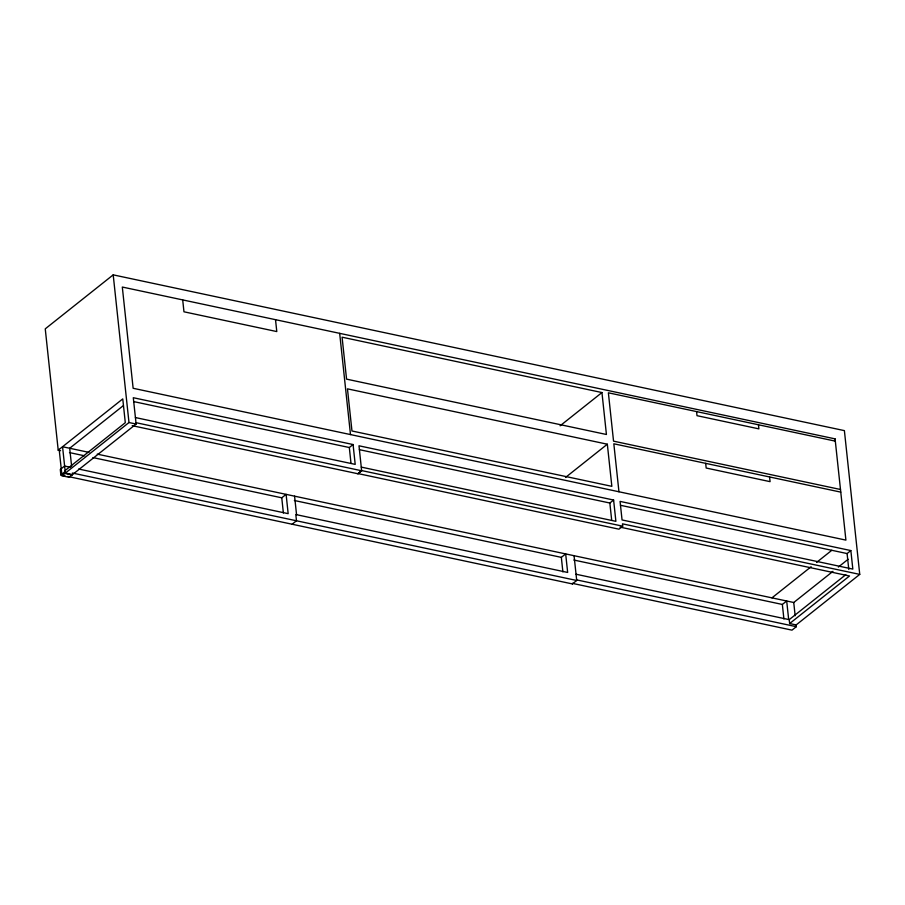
<?xml version="1.0" encoding="UTF-8"?>
<svg xmlns="http://www.w3.org/2000/svg" width="905" height="905" viewBox="0 0 905 905"><rect width="100%" height="100%" fill="white"/><g stroke="black" fill="none" stroke-linecap="round" stroke-linejoin="round"><path stroke-width="1.36" d="M845.802 574.686L789.228 619.642L789.646 623.545L796.14 624.936L859.75 574.392L844.388 430.622L113.204 274.86L45.25 328.854L58.214 450.192L60.59 450.701M58.214 450.192L122.763 398.901L125.297 422.692L64.628 470.917L64.9 473.451L72.027 474.978M123.001 405.893L69.685 448.258L71.608 466.177M70.567 467.308L64.617 466.041L60.284 469.491L60.861 474.967L65.205 471.516M59.176 449.434L61.981 475.77L128.985 422.533L136.112 424.049L133.295 397.714L353.074 444.536L355.201 464.378L135.411 417.556M136.112 424.049L69.108 477.286L61.981 475.77M92.91 457.579L281.76 497.807L286.104 494.356L288.163 513.655L78.645 469.028M133.68 401.594L349.319 447.523L353.074 444.536M292.134 524.233L296.478 520.782L295.811 514.538L567.661 572.446L565.67 553.917L561.338 557.367L294.363 500.499M132.198 425.678L357.894 473.756L361.638 470.566L622.719 526.178L622.47 523.837L859.75 574.392M357.894 473.756L361.649 470.758L358.991 445.792L613.613 500.035L615.886 521.337L361.265 467.104M560.127 425.791L601.949 392.555L606.429 434.49L346.558 379.138L342.079 337.192L601.949 392.555M565.501 477.455L607.334 444.208L611.848 486.336L351.966 430.984L347.463 388.845L607.334 444.208M359.353 449.661L609.846 503.022L613.613 500.035M622.719 526.178L618.963 529.176L357.871 473.553M67.751 476.437L572.367 583.929L576.711 580.478L574.064 555.704M771.954 597.854L811.129 566.734M816.57 562.412L831.797 550.308M573.861 560.037L782.35 604.45L786.694 600.999L788.674 619.529L576.044 574.234M620.457 505.284L847.091 553.555L850.847 550.568L852.827 569.098L622.052 519.945L620.072 501.404L850.847 550.568M97.254 454.129L793.742 602.504L832.917 571.372M838.358 567.05L848.143 559.267M789.646 623.545L849.49 575.999L620.095 527.129M796.14 624.936L796.332 626.69L791.988 630.14L572.311 583.34L572.367 583.929M835.326 441.142L608.375 392.804L613.545 441.154L840.496 489.492M840.768 492.128L613.828 443.789L618.952 491.777M135.965 422.68L361.649 470.758M88.984 452.376L62.558 446.742L65.375 473.077L72.502 474.593M69.481 452.591L84.64 455.826M576.643 579.89L796.332 626.69M72.332 473.032L576.711 580.478M60.861 474.967L64.99 475.849M847.091 553.555L848.788 569.449M793.742 602.504L795.156 615.739M769.578 476.969L770.087 481.652L706.172 468.032L705.674 463.349M782.35 604.45L783.911 619.009M758.458 424.773L758.888 428.868L697.008 415.678L696.567 411.583M609.846 503.022L611.701 520.341M561.338 557.367L562.887 571.926M339.669 333.345L350.495 434.581M349.319 447.523L351.004 463.394M294.577 496.166L296.557 514.696M275.516 319.68L276.794 331.569L183.964 311.795L182.697 299.906M281.76 497.807L283.378 512.977M113.204 274.86L128.985 422.533M835.077 438.868L122.311 287.043L133.137 388.279L845.904 540.115L835.077 438.868"/></g></svg>
